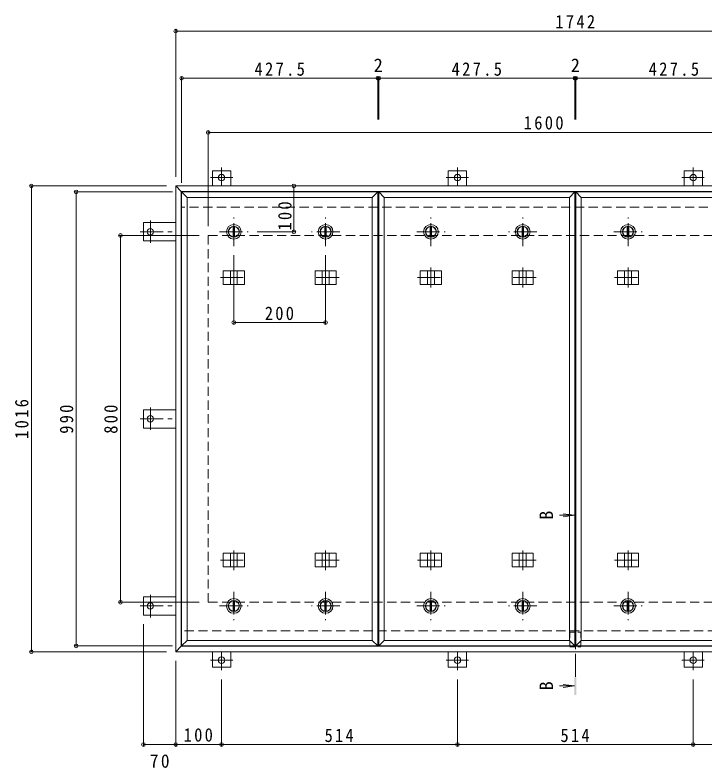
# Model space of a CAD drawing. Units: millimetres on the paper, enlarged 2 times, with parts at other scales. Extents: x -530 to 552, y -392 to 347.
# Drawn here: x -529.7 to -229.1, y -29.7 to 298.7 of the extents above; entities that cross this region are included whole.
import ezdxf
from ezdxf.enums import TextEntityAlignment as Align

# ---------------------------------------------------------------- set-up
doc = ezdxf.new("R2010")
doc.units = ezdxf.units.MM
doc.header["$LTSCALE"] = 2
doc.header["$PDMODE"] = 32
doc.header["$PDSIZE"] = 1.6
for name, pattern in [('CHAIN1', [8, 5, -1, 1, -1]), ('DASHED1', [1.8, 1.2, -0.6]), ('DASHED2', [3, 2, -1])]:
    doc.linetypes.add(name, pattern=pattern)
for name, color, linetype, lineweight in [('0-1_躯体', 2, 'DASHED2', 9), ('0-2_仕上', 3, 'Continuous', 9), ('0-3_建具', 4, 'Continuous', 9), ('0-5_寸法', 4, 'Continuous', 9), ('0-C', 2, 'Continuous', 9), ('0-E', 3, 'Continuous', 9), ('0-F', 7, 'Continuous', 9)]:
    doc.layers.add(name, color=color, linetype=linetype, lineweight=lineweight)
doc.styles.add('ＭＳ ゴシック', font='')
doc.styles.get('ＭＳ ゴシック').set_extended_font_data('MS Gothic')

msp = doc.modelspace()

# ---------------------------------------------------------------- linework, layer by layer
at = {"layer": '0-1_躯体'}
for p, q in [((-113.738, 214.952), (-457.338, 214.952)), ((-445.538, 202.552), (-125.538, 202.552)), ((-445.538, 42.552), (-445.538, 202.552)), ((-445.538, 42.552), (-125.538, 42.552)), ((-199.838, 30.152), (-457.338, 30.152))]:
    msp.add_line(p, q, dxfattribs=at)
at = {"layer": '0-2_仕上'}
for p, q in [((-457.138, 221.552), (-457.138, 23.552)), ((-454.738, 219.152), (-457.138, 221.552)), ((-371.638, 221.552), (-457.138, 221.552)), ((-371.638, 221.552), (-374.038, 219.152)), ((-371.638, 23.552), (-371.638, 221.552)), ((-371.238, 221.552), (-371.238, 23.552)), ((-368.838, 219.152), (-371.238, 221.552)), ((-285.738, 221.552), (-371.238, 221.552)), ((-285.738, 221.552), (-288.138, 219.152)), ((-285.738, 23.552), (-285.738, 221.552)), ((-285.338, 221.552), (-285.338, 23.552)), ((-282.938, 219.152), (-285.338, 221.552)), ((-199.838, 221.552), (-285.338, 221.552)), ((-454.738, 219.152), (-454.738, 25.952)), ((-374.038, 219.152), (-454.738, 219.152)), ((-374.038, 25.952), (-374.038, 219.152)), ((-368.838, 219.152), (-368.838, 25.952)), ((-288.138, 219.152), (-368.838, 219.152)), ((-288.138, 25.952), (-288.138, 219.152)), ((-282.938, 219.152), (-282.938, 25.952)), ((-202.238, 219.152), (-282.938, 219.152)), ((-454.738, 25.952), (-374.038, 25.952)), ((-371.638, 23.552), (-374.038, 25.952)), ((-368.838, 25.952), (-288.138, 25.952)), ((-285.738, 23.552), (-288.138, 25.952)), ((-282.938, 25.952), (-202.238, 25.952))]:
    msp.add_line(p, q, dxfattribs=at)
for points in [[(-454.738, 25.952), (-457.138, 23.552), (-371.638, 23.552)], [(-368.838, 25.952), (-371.238, 23.552), (-285.738, 23.552)], [(-282.938, 25.952), (-285.338, 23.552), (-199.838, 23.552)]]:
    msp.add_lwpolyline(points, dxfattribs=at)
at = {"layer": '0-3_建具', "color": 2}
for p, q in [((-459.738, 224.152), (-457.338, 221.752)), ((-459.738, 20.952), (-459.738, 224.152)), ((-111.338, 224.152), (-459.738, 224.152)), ((-457.338, 23.352), (-457.338, 221.752)), ((-113.738, 221.752), (-457.338, 221.752)), ((-459.738, 20.952), (-457.338, 23.352)), ((-113.738, 23.352), (-457.338, 23.352)), ((-111.338, 20.952), (-459.738, 20.952))]:
    msp.add_line(p, q, dxfattribs=at)
at = {"layer": '0-3_建具', "linetype": 'CHAIN1'}
for p, q in [((-434.388, 188.575), (-434.388, 179.928)), ((-394.388, 188.575), (-394.388, 179.928)), ((-348.488, 188.575), (-348.488, 179.928)), ((-308.488, 188.575), (-308.488, 179.928)), ((-262.588, 188.575), (-262.588, 179.928)), ((-440.27, 184.152), (-428.506, 184.152)), ((-388.506, 184.152), (-400.27, 184.152)), ((-354.37, 184.152), (-342.606, 184.152)), ((-302.606, 184.152), (-314.37, 184.152)), ((-268.47, 184.152), (-256.706, 184.152)), ((-434.388, 56.528), (-434.388, 65.176)), ((-394.388, 56.528), (-394.388, 65.176)), ((-348.488, 56.528), (-348.488, 65.176)), ((-308.488, 56.528), (-308.488, 65.176)), ((-262.588, 56.528), (-262.588, 65.176)), ((-440.27, 60.952), (-428.506, 60.952)), ((-388.506, 60.952), (-400.27, 60.952)), ((-354.37, 60.952), (-342.606, 60.952)), ((-302.606, 60.952), (-314.37, 60.952)), ((-268.47, 60.952), (-256.706, 60.952))]:
    msp.add_line(p, q, dxfattribs=at)
at = {"layer": '0-3_建具'}
for p, q in [((-439.006, 187.152), (-439.006, 181.152)), ((-439.006, 187.152), (-429.771, 187.152)), ((-435.888, 187.152), (-435.888, 181.152)), ((-432.888, 187.152), (-432.888, 181.152)), ((-429.771, 187.152), (-429.771, 181.152)), ((-389.771, 187.152), (-399.006, 187.152)), ((-399.006, 187.152), (-399.006, 181.152)), ((-395.888, 187.152), (-395.888, 181.152)), ((-392.888, 187.152), (-392.888, 181.152)), ((-389.771, 187.152), (-389.771, 181.152)), ((-353.106, 187.152), (-353.106, 181.152)), ((-353.106, 187.152), (-343.871, 187.152)), ((-349.988, 187.152), (-349.988, 181.152)), ((-346.988, 187.152), (-346.988, 181.152)), ((-343.871, 187.152), (-343.871, 181.152)), ((-303.871, 187.152), (-313.106, 187.152)), ((-313.106, 187.152), (-313.106, 181.152)), ((-309.988, 187.152), (-309.988, 181.152)), ((-306.988, 187.152), (-306.988, 181.152)), ((-303.871, 187.152), (-303.871, 181.152)), ((-267.206, 187.152), (-267.206, 181.152)), ((-267.206, 187.152), (-257.971, 187.152)), ((-264.088, 187.152), (-264.088, 181.152)), ((-261.088, 187.152), (-261.088, 181.152)), ((-257.971, 187.152), (-257.971, 181.152)), ((-439.006, 181.152), (-429.771, 181.152)), ((-389.771, 181.152), (-399.006, 181.152)), ((-353.106, 181.152), (-343.871, 181.152)), ((-303.871, 181.152), (-313.106, 181.152)), ((-267.206, 181.152), (-257.971, 181.152)), ((-439.006, 57.952), (-439.006, 63.952)), ((-439.006, 63.952), (-429.771, 63.952)), ((-435.888, 57.952), (-435.888, 63.952)), ((-432.888, 57.952), (-432.888, 63.952)), ((-429.771, 57.952), (-429.771, 63.952)), ((-389.771, 63.952), (-399.006, 63.952)), ((-399.006, 57.952), (-399.006, 63.952)), ((-395.888, 57.952), (-395.888, 63.952)), ((-392.888, 57.952), (-392.888, 63.952)), ((-389.771, 57.952), (-389.771, 63.952)), ((-353.106, 57.952), (-353.106, 63.952)), ((-353.106, 63.952), (-343.871, 63.952)), ((-349.988, 57.952), (-349.988, 63.952)), ((-346.988, 57.952), (-346.988, 63.952)), ((-343.871, 57.952), (-343.871, 63.952)), ((-303.871, 63.952), (-313.106, 63.952)), ((-313.106, 57.952), (-313.106, 63.952)), ((-309.988, 57.952), (-309.988, 63.952)), ((-306.988, 57.952), (-306.988, 63.952)), ((-303.871, 57.952), (-303.871, 63.952)), ((-267.206, 57.952), (-267.206, 63.952)), ((-267.206, 63.952), (-257.971, 63.952)), ((-264.088, 57.952), (-264.088, 63.952)), ((-261.088, 57.952), (-261.088, 63.952)), ((-257.971, 57.952), (-257.971, 63.952)), ((-439.006, 57.952), (-429.771, 57.952)), ((-389.771, 57.952), (-399.006, 57.952)), ((-353.106, 57.952), (-343.871, 57.952)), ((-303.871, 57.952), (-313.106, 57.952)), ((-267.206, 57.952), (-257.971, 57.952))]:
    msp.add_line(p, q, dxfattribs=at)
at = {"layer": '0-5_寸法'}
for p, q in [((-285.938, 80.504), (-292.492, 80.504)), ((-285.938, 80.504), (-290.895, 81.156)), ((-285.938, 80.504), (-290.895, 79.851)), ((-285.938, 6.072), (-290.895, 6.725)), ((-285.938, 6.072), (-292.492, 6.072)), ((-285.938, 6.072), (-290.895, 5.419))]:
    msp.add_line(p, q, dxfattribs=at)
at = {"layer": '0-5_寸法', "linetype": 'CHAIN1'}
for p, q in [((-285.538, 57.671), (-285.538, 76.504)), ((-285.538, 10.072), (-285.538, 31.862))]:
    msp.add_line(p, q, dxfattribs=at)
at = {"layer": '0-5_寸法', "color": 7, "linetype": 'DASHED1'}
for points in [[(-287.998, 29.512), (-283.078, 29.512), (-283.078, 23.112)], [(-287.998, 29.512), (-287.998, 23.112), (-283.078, 23.112)]]:
    msp.add_lwpolyline(points, dxfattribs=at)
at = {"layer": '0-5_寸法'}
for points in [[(-285.138, 84.504), (-285.938, 84.504), (-285.138, 76.504), (-285.938, 76.504)], [(-285.938, 2.072), (-285.138, 2.072), (-285.938, 10.072), (-285.138, 10.072)]]:
    msp.add_solid(points, dxfattribs=at)
at = {"layer": '0-C', "linetype": 'CHAIN1'}
for p, q in [((-434.388, 197.952), (-434.388, 210.352)), ((-394.388, 197.952), (-394.388, 210.352)), ((-348.488, 197.952), (-348.488, 210.352)), ((-308.488, 197.952), (-308.488, 210.352)), ((-262.588, 197.952), (-262.588, 210.352)), ((-440.588, 204.152), (-428.188, 204.152)), ((-388.188, 204.152), (-400.588, 204.152)), ((-354.688, 204.152), (-342.288, 204.152)), ((-302.288, 204.152), (-314.688, 204.152)), ((-268.788, 204.152), (-256.388, 204.152)), ((-434.388, 47.152), (-434.388, 34.752)), ((-394.388, 47.152), (-394.388, 34.752)), ((-348.488, 47.152), (-348.488, 34.752)), ((-308.488, 47.152), (-308.488, 34.752)), ((-262.588, 47.152), (-262.588, 34.752)), ((-440.588, 40.952), (-428.188, 40.952)), ((-388.188, 40.952), (-400.588, 40.952)), ((-354.688, 40.952), (-342.288, 40.952)), ((-302.288, 40.952), (-314.688, 40.952)), ((-268.788, 40.952), (-256.388, 40.952))]:
    msp.add_line(p, q, dxfattribs=at)
at = {"layer": '0-C'}
for p, q in [((-434.688, 206.432), (-434.688, 201.872)), ((-434.088, 206.432), (-434.088, 201.872)), ((-394.688, 206.432), (-394.688, 201.872)), ((-394.088, 206.432), (-394.088, 201.872)), ((-348.788, 206.432), (-348.788, 201.872)), ((-348.188, 206.432), (-348.188, 201.872)), ((-308.788, 206.432), (-308.788, 201.872)), ((-308.188, 206.432), (-308.188, 201.872)), ((-262.888, 206.432), (-262.888, 201.872)), ((-262.288, 206.432), (-262.288, 201.872)), ((-434.688, 38.671), (-434.688, 43.232)), ((-434.088, 38.671), (-434.088, 43.232)), ((-394.688, 38.671), (-394.688, 43.232)), ((-394.088, 38.671), (-394.088, 43.232)), ((-348.788, 38.671), (-348.788, 43.232)), ((-348.188, 38.671), (-348.188, 43.232)), ((-308.788, 38.671), (-308.788, 43.232)), ((-308.188, 38.671), (-308.188, 43.232)), ((-262.888, 38.671), (-262.888, 43.232)), ((-262.288, 38.671), (-262.288, 43.232))]:
    msp.add_line(p, q, dxfattribs=at)
for centre, radius in [((-434.388, 204.152), 3.2), ((-394.388, 204.152), 3.2), ((-348.488, 204.152), 3.2), ((-308.488, 204.152), 3.2), ((-262.588, 204.152), 3.2), ((-434.388, 204.152), 2.4), ((-434.388, 204.152), 2.3), ((-394.388, 204.152), 2.4), ((-394.388, 204.152), 2.3), ((-348.488, 204.152), 2.4), ((-348.488, 204.152), 2.3), ((-308.488, 204.152), 2.4), ((-308.488, 204.152), 2.3), ((-262.588, 204.152), 2.4), ((-262.588, 204.152), 2.3), ((-434.388, 40.952), 3.2), ((-434.388, 40.952), 2.4), ((-434.388, 40.952), 2.3), ((-394.388, 40.952), 3.2), ((-394.388, 40.952), 2.4), ((-394.388, 40.952), 2.3), ((-348.488, 40.952), 3.2), ((-348.488, 40.952), 2.4), ((-348.488, 40.952), 2.3), ((-308.488, 40.952), 3.2), ((-308.488, 40.952), 2.4), ((-308.488, 40.952), 2.3), ((-262.588, 40.952), 3.2), ((-262.588, 40.952), 2.4), ((-262.588, 40.952), 2.3)]:
    msp.add_circle(centre, radius, dxfattribs=at)
at = {"layer": '0-E'}
for p, q in [((-435.738, 230.792), (-443.738, 230.792)), ((-443.738, 224.152), (-443.738, 230.792)), ((-435.738, 224.152), (-435.738, 230.792)), ((-340.938, 230.792), (-332.938, 230.792)), ((-340.938, 224.152), (-340.938, 230.792)), ((-332.938, 224.152), (-332.938, 230.792)), ((-238.138, 230.792), (-230.138, 230.792)), ((-238.138, 224.152), (-238.138, 230.792)), ((-230.138, 224.152), (-230.138, 230.792)), ((-473.778, 208.152), (-473.778, 200.152)), ((-459.738, 208.152), (-473.778, 208.152)), ((-459.738, 200.152), (-473.778, 200.152)), ((-473.778, 126.552), (-473.778, 118.552)), ((-459.738, 126.552), (-473.778, 126.552)), ((-459.738, 118.552), (-473.778, 118.552)), ((-473.778, 36.952), (-473.778, 44.952)), ((-459.738, 44.952), (-473.778, 44.952)), ((-459.738, 36.952), (-473.778, 36.952)), ((-443.738, 20.952), (-443.738, 14.312)), ((-435.738, 20.952), (-435.738, 14.312)), ((-340.938, 20.952), (-340.938, 14.312)), ((-332.938, 20.952), (-332.938, 14.312)), ((-238.138, 20.952), (-238.138, 14.312)), ((-230.138, 20.952), (-230.138, 14.312)), ((-435.738, 14.312), (-443.738, 14.312)), ((-340.938, 14.312), (-332.938, 14.312)), ((-238.138, 14.312), (-230.138, 14.312))]:
    msp.add_line(p, q, dxfattribs=at)
at = {"layer": '0-E', "linetype": 'CHAIN1'}
for p, q in [((-439.738, 232.224), (-439.738, 224.192)), ((-336.938, 232.224), (-336.938, 224.192)), ((-234.138, 232.224), (-234.138, 224.192)), ((-434.77, 227.792), (-444.548, 227.792)), ((-341.906, 227.792), (-332.129, 227.792)), ((-239.106, 227.792), (-229.329, 227.792)), ((-470.778, 209.12), (-470.778, 199.342)), ((-475.21, 204.152), (-459.738, 204.152)), ((-470.778, 127.52), (-470.778, 117.742)), ((-475.21, 122.552), (-459.738, 122.552)), ((-470.778, 35.984), (-470.778, 45.761)), ((-475.21, 40.952), (-459.738, 40.952)), ((-439.738, 12.88), (-439.738, 20.912)), ((-336.938, 12.88), (-336.938, 20.912)), ((-234.138, 12.88), (-234.138, 20.912)), ((-434.77, 17.312), (-444.548, 17.312)), ((-341.906, 17.312), (-332.129, 17.312)), ((-239.106, 17.312), (-229.329, 17.312))]:
    msp.add_line(p, q, dxfattribs=at)
at = {"layer": '0-E'}
for centre in [(-439.738, 227.792), (-336.938, 227.792), (-234.138, 227.792), (-470.778, 204.152), (-470.778, 122.552), (-470.778, 40.952), (-439.738, 17.312), (-336.938, 17.312), (-234.138, 17.312)]:
    msp.add_circle(centre, 1.4, dxfattribs=at)
at = {"layer": '0-F'}
for p, q in [((-459.738, 292.294), (-459.738, 228.152)), ((-459.738, 291.694), (-111.338, 291.694)), ((-457.138, 271.736), (-457.138, 225.552)), ((-457.138, 271.136), (-371.638, 271.136)), ((-371.638, 271.736), (-371.638, 253.072)), ((-371.638, 271.136), (-371.238, 271.136)), ((-371.238, 271.736), (-371.238, 253.072)), ((-371.238, 271.136), (-285.738, 271.136)), ((-285.738, 271.736), (-285.738, 253.072)), ((-285.738, 271.136), (-285.338, 271.136)), ((-285.338, 271.736), (-285.338, 253.072)), ((-285.338, 271.136), (-199.838, 271.136)), ((-445.538, 248.095), (-445.538, 206.552)), ((-445.538, 247.495), (-125.538, 247.495)), ((-523.249, 224.152), (-463.738, 224.152)), ((-522.649, 224.152), (-522.649, 20.952)), ((-408.205, 224.152), (-408.205, 204.152)), ((-503.722, 221.552), (-461.138, 221.552)), ((-503.122, 23.552), (-503.122, 221.552)), ((-407.605, 204.152), (-424.188, 204.152)), ((-484.387, 202.552), (-449.538, 202.552)), ((-483.787, 42.552), (-483.787, 202.552)), ((-434.388, 163.986), (-434.388, 193.952)), ((-394.388, 163.986), (-394.388, 193.952)), ((-434.388, 164.586), (-394.388, 164.586)), ((-484.387, 42.552), (-449.538, 42.552)), ((-473.778, -20.097), (-473.778, 32.952)), ((-503.722, 23.552), (-461.138, 23.552)), ((-523.249, 20.952), (-463.738, 20.952)), ((-459.738, -20.097), (-459.738, 16.952)), ((-439.738, -20.097), (-439.738, 8.88)), ((-336.938, -20.097), (-336.938, 8.88)), ((-234.138, -20.097), (-234.138, 8.88)), ((-473.778, -19.497), (-459.738, -19.497)), ((-459.738, -19.497), (-439.738, -19.497)), ((-439.738, -19.497), (-336.938, -19.497)), ((-336.938, -19.497), (-234.138, -19.497)), ((-234.138, -19.497), (-131.338, -19.497))]:
    msp.add_line(p, q, dxfattribs=at)
for p in [(-459.738, 291.694), (-457.138, 271.136), (-371.638, 271.136), (-371.238, 271.136), (-285.738, 271.136), (-285.338, 271.136), (-445.538, 247.495), (-522.649, 224.152), (-408.205, 224.152), (-503.122, 221.552), (-408.205, 204.152), (-483.787, 202.552), (-434.388, 164.586), (-394.388, 164.586), (-483.787, 42.552), (-503.122, 23.552), (-522.649, 20.952), (-473.778, -19.497), (-459.738, -19.497), (-439.738, -19.497), (-336.938, -19.497), (-234.138, -19.497)]:
    msp.add_point(p, dxfattribs=at)

# ---------------------------------------------------------------- texts
at = {"layer": '0-5_寸法', "color": 2, "style": 'ＭＳ ゴシック'}
for p in [(-293.511, 78.504), (-293.511, 4.072)]:
    msp.add_text('B', height=5.865, rotation=90, dxfattribs=at).set_placement(p, align=Align.BOTTOM_LEFT)
at = {"layer": '0-F', "color": 2, "style": 'ＭＳ ゴシック'}
for p in [(-373.438, 272.136), (-287.538, 272.136)]:
    msp.add_text('2', height=5.865, dxfattribs=at).set_placement(p, align=Align.BOTTOM_LEFT)
at = {"layer": '0-F', "color": 2, "char_height": 5.865, "attachment_point": 7, "style": 'ＭＳ ゴシック'}
for s, insert in [('\\T1.28;\\W0.9;1742', (-294.288, 292.894)), ('\\T1.28;\\W0.9;427.5', (-425.388, 272.136)), ('\\T1.28;\\W0.9;427.5', (-339.488, 272.136)), ('\\T1.28;\\W0.9;427.5', (-253.588, 272.136)), ('\\T1.28;\\W0.9;1600', (-308.052, 248.695)), ('\\T1.27;\\W0.9;200', (-420.888, 165.586)), ('\\T1.27;\\W0.9;100', (-456.238, -18.297)), ('\\T1.27;\\W0.9;514', (-394.838, -18.497)), ('\\T1.27;\\W0.9;514', (-292.038, -18.497)), ('\\T1.27;\\W0.95;70', (-471.008, -29.71))]:
    msp.add_mtext(s, dxfattribs=dict(at, insert=insert))
at = {"layer": '0-F', "color": 2, "char_height": 5.865, "attachment_point": 7, "rotation": 90, "style": 'ＭＳ ゴシック'}
for s, insert in [('\\T1.27;\\W0.9;100', (-409.164, 204.708)), ('\\T1.28;\\W0.9;1016', (-523.849, 113.802)), ('\\T1.27;\\W0.9;990', (-504.322, 116.052)), ('\\T1.27;\\W0.9;800', (-484.987, 116.052))]:
    msp.add_mtext(s, dxfattribs=dict(at, insert=insert))

doc.saveas('drawing.dxf')
